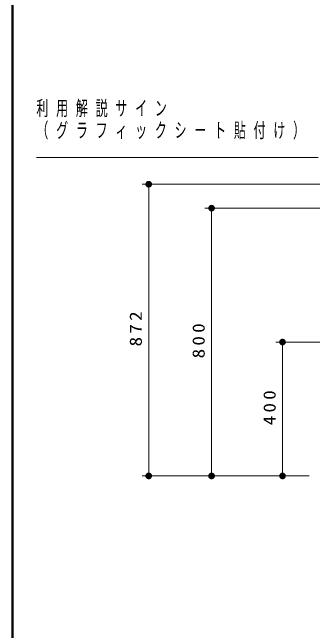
# Model space of a CAD drawing. Units: millimetres on the paper, scale 1:20. Extents: x -365 to 0, y -19 to 257.
# Drawn here: x -365 to -320.1, y 58.7 to 151.1 of the extents above; entities that cross this region are included whole.
import ezdxf

# ---------------------------------------------------------------- set-up
doc = ezdxf.new("R2010")
doc.units = ezdxf.units.MM
doc.layers.add('LY_1', color=7, linetype='Continuous', lineweight=13)
doc.styles.add('ＭＳ ゴシック', font='')
doc.styles.get('ＭＳ ゴシック').set_extended_font_data('MS Gothic')

# ---------------------------------------------------------------- blocks, each defined once
blk = doc.blocks.new('filled_dot')
at = {"color": 0, "linetype": 'Continuous', "lineweight": -2, "const_width": 1.25}
blk.add_lwpolyline([(-0.625, 0, 1), (0.625, 0, 1)], format="xyb", close=True, dxfattribs=at)

msp = doc.modelspace()

# ---------------------------------------------------------------- linework, layer by layer
at = {"layer": 'LY_1', "lineweight": 50}
msp.add_line((-365, 257), (-365, 0), dxfattribs=at)
at = {"layer": 'LY_1'}
for p, q in [((-361.413, 129.44), (-319.271, 129.44)), ((-308.794, 125.422), (-345.619, 125.422)), ((-344.619, 81.846), (-344.619, 125.422)), ((-315.619, 121.847), (-336.223, 121.847)), ((-335.223, 81.846), (-335.223, 121.847)), ((-308.794, 101.846), (-325.619, 101.846)), ((-324.619, 81.846), (-324.619, 101.846)), ((-320.619, 81.846), (-345.619, 81.846)), ((-320.619, 81.846), (-336.223, 81.846)), ((-320.619, 81.846), (-325.619, 81.846))]:
    msp.add_line(p, q, dxfattribs=at)

# ---------------------------------------------------------------- block references
at = {"layer": 'LY_1', "xscale": 0.4, "yscale": 0.4}
for p, rotation in [((-344.619, 125.422), 270), ((-335.223, 121.847), 270), ((-324.619, 101.846), 270), ((-344.619, 81.846), 90), ((-335.223, 81.846), 90), ((-324.619, 81.846), 90)]:
    msp.add_blockref('filled_dot', p, dxfattribs=dict(at, rotation=rotation))

# ---------------------------------------------------------------- texts
at = {"layer": 'LY_1', "char_height": 2.199, "attachment_point": 1, "style": 'ＭＳ ゴシック'}
for s, insert in [('\\T1.64;\\W0.6;利用解説サイン', (-361.413, 137.89)), ('\\T1.64;\\W0.6;（グラフィックシート貼付け）', (-361.413, 134.59))]:
    msp.add_mtext(s, dxfattribs=dict(at, insert=insert))
at = {"layer": 'LY_1', "char_height": 1.833, "attachment_point": 8, "rotation": 90, "style": 'ＭＳ ゴシック'}
for s, insert in [('\\T1.33;\\W1.15;872', (-345.619, 104.05)), ('\\T1.33;\\W1.15;800', (-336.223, 102.263)), ('\\T1.33;\\W1.15;400', (-325.619, 92.262))]:
    msp.add_mtext(s, dxfattribs=dict(at, insert=insert))

doc.saveas('drawing.dxf')
